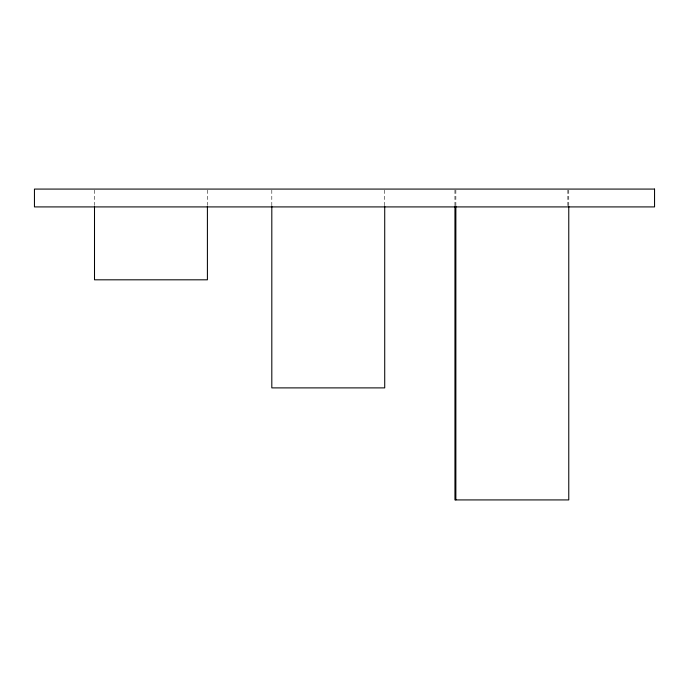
<?xml version="1.0" encoding="UTF-8"?>
<svg xmlns="http://www.w3.org/2000/svg" width="689" height="689" viewBox="0 0 689 689"><rect width="100%" height="100%" fill="white"/><g stroke="black" fill="none" stroke-linecap="round" stroke-linejoin="round"><path stroke-width="0.52" stroke-dasharray="3.44 2.58" d="M568.769 190.155L568.769 206.287M567.857 190.155L567.857 206.287M455.86 190.155L455.86 206.287M454.947 190.155L454.947 206.287M384.72 190.155L384.72 206.278M271.81 190.155L271.81 206.278M207.406 190.147L207.406 205.089M94.505 190.147L94.505 205.089"/><path stroke-width="1.03" d="M568.769 206.287L568.769 499.921L454.947 499.921L454.947 206.287M455.86 206.287L455.86 499.921M384.72 206.278L384.72 387.89L271.81 387.89L271.81 206.278M207.406 206.157L207.406 279.812L94.505 279.812L94.505 206.157M654.55 189.079L34.45 189.079L34.45 206.915L654.55 206.915L654.55 189.079"/></g></svg>
